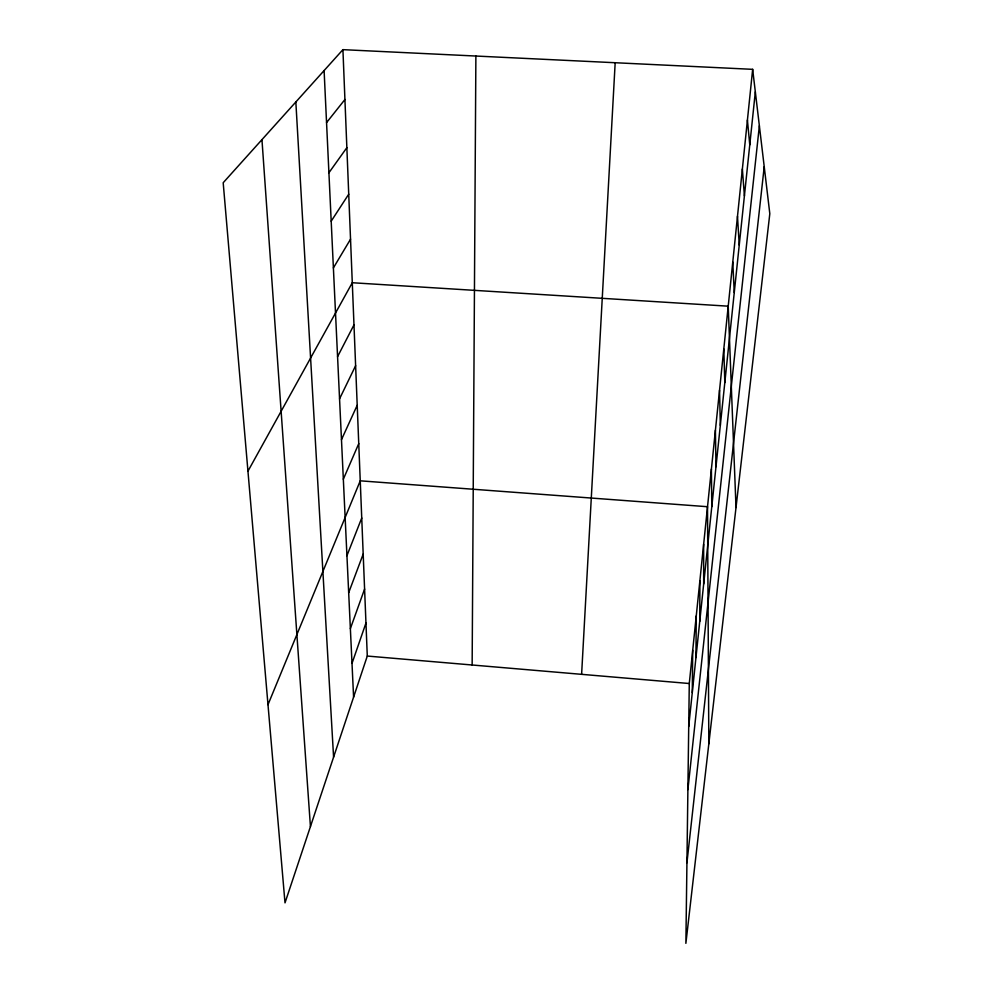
<?xml version="1.0" encoding="UTF-8"?>
<svg xmlns="http://www.w3.org/2000/svg" width="993" height="993" viewBox="0 0 993 993"><rect width="100%" height="100%" fill="white"/><g stroke="black" fill="none" stroke-linecap="round" stroke-linejoin="round"><path stroke-width="1.49" d="M699.755 621.345L699.891 580.682M472.147 665L475.883 56.042M695.956 657.527L696.242 615.995M692.282 692.593L692.704 650.254M752.657 69.336L689.279 683.519L685.878 943.35L769.811 213.706L752.657 69.336L342.92 49.65L223.189 182.737L285.003 902.86L367.286 656.05L342.92 49.65M581.613 674.334L615.176 62.733M688.708 726.591L755.325 91.877M687.888 789.621L759.36 125.813M686.933 862.78L764.225 166.7M352.006 663.386L365.958 623.045M350.368 628.606L364.592 589.072M348.68 592.722L363.19 554.069M346.929 555.708L361.737 518.011M267.998 704.67L360.248 480.823L707.512 506.715L708.828 743.831M343.33 479.209L358.758 443.623M341.468 439.688L357.207 405.268M339.544 398.863L355.618 365.709M337.558 356.673L353.98 324.885M247.952 471.191L352.292 282.732L728.217 306.179L736.012 507.535M333.387 267.911L350.541 239.189M331.19 221.178L348.729 194.194M328.906 172.782L346.867 147.659M326.548 122.611L344.931 99.499M367.286 656.05L689.279 683.519M747.419 120.079L749.765 144.866M742.367 169.046L744.415 195.919M261.953 139.653L310.437 826.586M737.489 216.325L739.251 245.122M295.84 101.981L333.586 757.125M732.772 262.015L734.261 292.575M324.103 70.577L353.595 697.136M723.798 348.915L724.816 382.615M719.54 390.261L720.335 425.364M715.407 430.304L715.99 466.685M711.398 469.106L711.795 506.678M703.64 544.276L703.677 583.971"/></g></svg>
